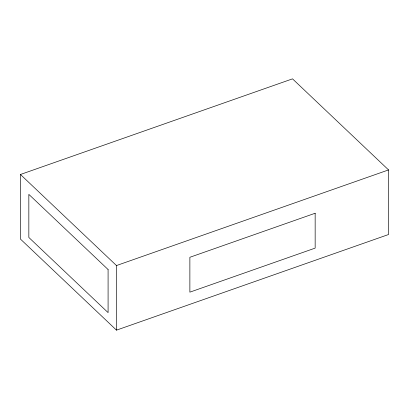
<?xml version="1.0" encoding="UTF-8"?>
<svg xmlns="http://www.w3.org/2000/svg" width="409" height="409" viewBox="0 0 409 409"><rect width="100%" height="100%" fill="white"/><g stroke="black" fill="none" stroke-linecap="round" stroke-linejoin="round"><path stroke-width="0.61" d="M20.45 174.485L292.517 78.855L388.55 169.919L388.55 234.515L116.483 330.145L20.45 239.081L20.45 174.485L116.483 265.553L116.483 330.145M116.483 265.553L388.55 169.919M315.155 213.247L189.873 257.281L189.873 292.154L315.155 248.12L315.155 213.247M108.088 269.526L28.84 194.377L28.84 237.46L108.088 312.614L108.088 269.526"/></g></svg>
